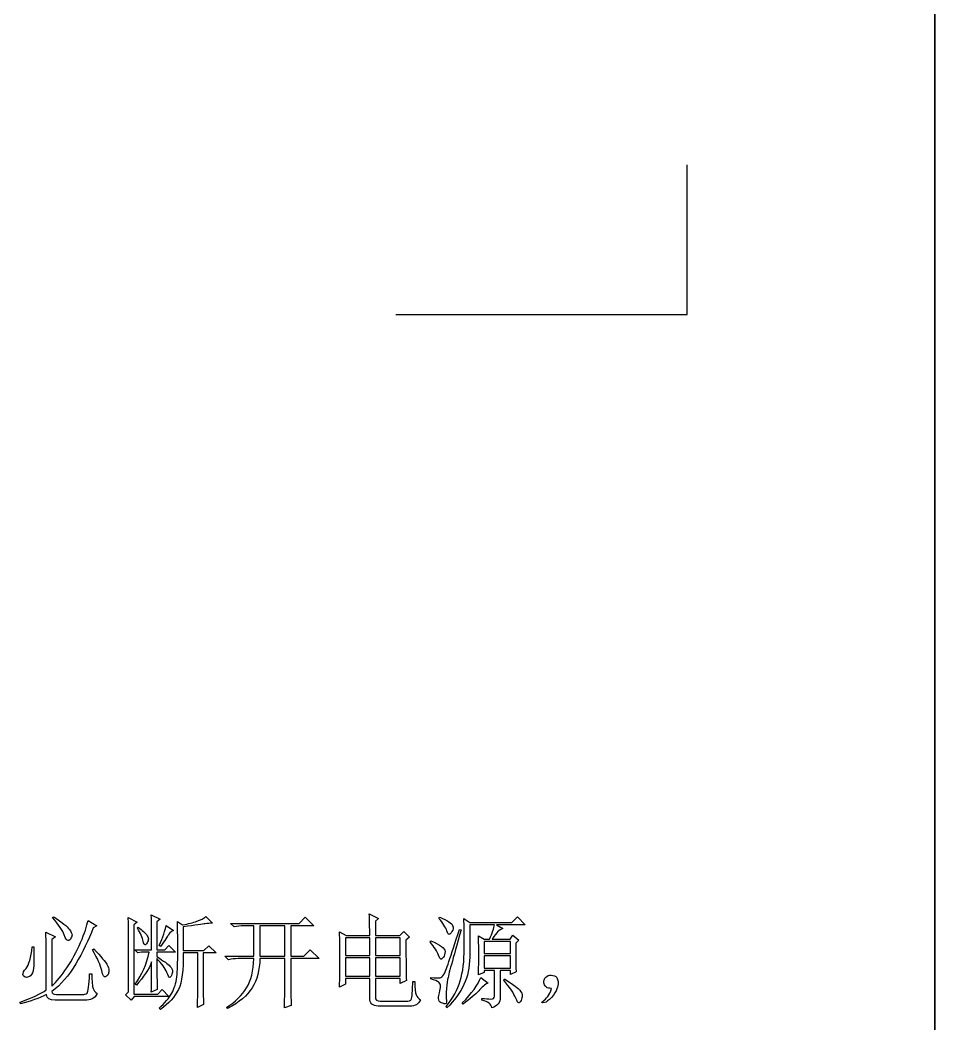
# Model space of a CAD drawing. Extents: x -45 to 645, y -160 to 467.
# Drawn here: x 384.62 to 400.13, y 158.73 to 175.76 of the extents above; entities that cross this region are included whole.
import ezdxf

# ---------------------------------------------------------------- set-up
doc = ezdxf.new("R2010")
doc.units = 0
doc.layers.add('layer 1', color=7, linetype='Continuous')

msp = doc.modelspace()

# ---------------------------------------------------------------- linework, layer by layer
at = {"color": 7, "lineweight": 35}
msp.add_line((400.132, 209.862), (400.132, 81.262), dxfattribs=at)
msp.add_line((400.132, 209.862), (400.132, 81.262), dxfattribs=at)
msp.add_line((400.132, 209.862), (400.132, 81.262), dxfattribs=at)
msp.add_line((400.132, 209.862), (400.132, 81.262), dxfattribs=at)
at = {"layer": 'layer 1', "color": 7, "lineweight": 9, "true_color": 0xffffff}
msp.add_open_spline([(400.131, 209.862), (400.131, 166.996), (400.131, 102.696), (400.131, 81.262)], degree=3, dxfattribs=at)
at = {"layer": 'layer 1', "color": 7, "lineweight": 25, "true_color": 0xffffff}
msp.add_open_spline([(390.993, 170.762), (390.993, 170.762), (395.932, 170.762), (395.932, 170.762), (395.932, 170.762), (395.932, 173.302), (395.932, 173.302)], degree=3, knots=[0, 0, 0, 0, 0.5, 0.5, 0.5, 1, 1, 1, 1], dxfattribs=at)
at = {"layer": 'layer 1', "color": 7, "true_color": 0xffffff}
for points, knots in [([(387.112, 159.602), (387.131, 159.546), (387.147, 159.519), (387.161, 159.519), (387.17, 159.519), (387.18, 159.53), (387.191, 159.553), (387.203, 159.576), (387.208, 159.599), (387.208, 159.621), (387.208, 159.65), (387.194, 159.68), (387.164, 159.711), (387.135, 159.743), (387.061, 159.796), (386.943, 159.87), (386.943, 159.87), (386.943, 159.946), (386.943, 159.946), (386.943, 159.946), (387.257, 159.946), (387.257, 159.946), (387.257, 159.946), (387.147, 160.057), (387.147, 160.057), (387.147, 160.057), (387.079, 159.987), (387.079, 159.987), (387.079, 159.987), (386.943, 159.987), (386.943, 159.987), (386.943, 159.987), (386.943, 160.458), (386.943, 160.458), (386.943, 160.458), (386.997, 160.505), (386.997, 160.505), (386.997, 160.505), (386.847, 160.581), (386.847, 160.581), (386.852, 160.424), (386.854, 160.226), (386.854, 159.987), (386.854, 159.987), (386.567, 159.987), (386.567, 159.987), (386.567, 159.987), (386.621, 159.932), (386.621, 159.932), (386.621, 159.932), (386.683, 159.946), (386.683, 159.946), (386.683, 159.946), (386.813, 159.946), (386.813, 159.946), (386.768, 159.743), (386.688, 159.563), (386.574, 159.401), (386.574, 159.401), (386.595, 159.389), (386.595, 159.389), (386.717, 159.521), (386.803, 159.651), (386.854, 159.78), (386.854, 159.569), (386.852, 159.399), (386.847, 159.27), (386.847, 159.27), (386.95, 159.313), (386.95, 159.313), (386.944, 159.427), (386.943, 159.602), (386.943, 159.837), (387.025, 159.754), (387.081, 159.674), (387.112, 159.602)], [0, 0, 0, 0, 0.04, 0.04, 0.04, 0.08, 0.08, 0.08, 0.12, 0.12, 0.12, 0.16, 0.16, 0.16, 0.2, 0.2, 0.2, 0.24, 0.24, 0.24, 0.28, 0.28, 0.28, 0.32, 0.32, 0.32, 0.36, 0.36, 0.36, 0.4, 0.4, 0.4, 0.44, 0.44, 0.44, 0.48, 0.48, 0.48, 0.52, 0.52, 0.52, 0.56, 0.56, 0.56, 0.6, 0.6, 0.6, 0.64, 0.64, 0.64, 0.68, 0.68, 0.68, 0.72, 0.72, 0.72, 0.76, 0.76, 0.76, 0.8, 0.8, 0.8, 0.84, 0.84, 0.84, 0.88, 0.88, 0.88, 0.92, 0.92, 0.92, 0.96, 0.96, 0.96, 1, 1, 1, 1]), ([(390.149, 160.228), (390.149, 160.228), (390.039, 160.292), (390.039, 160.292), (390.044, 160.153), (390.046, 160.001), (390.046, 159.837), (390.046, 159.671), (390.044, 159.51), (390.039, 159.353), (390.039, 159.353), (390.142, 159.401), (390.142, 159.401), (390.142, 159.401), (390.142, 159.498), (390.142, 159.498), (390.142, 159.498), (390.55, 159.498), (390.55, 159.498), (390.55, 159.498), (390.55, 159.168), (390.55, 159.168), (390.55, 159.076), (390.599, 159.031), (390.693, 159.031), (390.693, 159.031), (391.226, 159.031), (391.226, 159.031), (391.277, 159.031), (391.315, 159.039), (391.341, 159.055), (391.369, 159.071), (391.392, 159.098), (391.409, 159.135), (391.378, 159.158), (391.355, 159.188), (391.338, 159.223), (391.322, 159.26), (391.315, 159.336), (391.315, 159.45), (391.315, 159.45), (391.28, 159.451), (391.28, 159.451), (391.277, 159.318), (391.271, 159.23), (391.266, 159.186), (391.263, 159.142), (391.24, 159.117), (391.198, 159.113), (391.198, 159.113), (390.728, 159.114), (390.728, 159.114), (390.674, 159.114), (390.646, 159.138), (390.646, 159.189), (390.646, 159.189), (390.646, 159.498), (390.646, 159.498), (390.646, 159.498), (391.069, 159.498), (391.069, 159.498), (391.069, 159.498), (391.069, 159.415), (391.069, 159.415), (391.069, 159.415), (391.172, 159.463), (391.172, 159.463), (391.167, 159.556), (391.165, 159.786), (391.165, 160.152), (391.165, 160.152), (391.226, 160.202), (391.226, 160.202), (391.226, 160.202), (391.13, 160.299), (391.13, 160.299), (391.13, 160.299), (391.062, 160.228), (391.062, 160.228), (391.062, 160.228), (390.646, 160.228), (390.646, 160.228), (390.646, 160.228), (390.646, 160.47), (390.646, 160.47), (390.646, 160.47), (390.7, 160.518), (390.7, 160.518), (390.7, 160.518), (390.543, 160.594), (390.543, 160.594), (390.549, 160.484), (390.55, 160.362), (390.55, 160.228), (390.55, 160.228), (390.149, 160.228), (390.149, 160.228)], [0, 0, 0, 0, 0.03125, 0.03125, 0.03125, 0.0625, 0.0625, 0.0625, 0.09375, 0.09375, 0.09375, 0.125, 0.125, 0.125, 0.15625, 0.15625, 0.15625, 0.1875, 0.1875, 0.1875, 0.21875, 0.21875, 0.21875, 0.25, 0.25, 0.25, 0.28125, 0.28125, 0.28125, 0.3125, 0.3125, 0.3125, 0.34375, 0.34375, 0.34375, 0.375, 0.375, 0.375, 0.40625, 0.40625, 0.40625, 0.4375, 0.4375, 0.4375, 0.46875, 0.46875, 0.46875, 0.5, 0.5, 0.5, 0.53125, 0.53125, 0.53125, 0.5625, 0.5625, 0.5625, 0.59375, 0.59375, 0.59375, 0.625, 0.625, 0.625, 0.65625, 0.65625, 0.65625, 0.6875, 0.6875, 0.6875, 0.71875, 0.71875, 0.71875, 0.75, 0.75, 0.75, 0.78125, 0.78125, 0.78125, 0.8125, 0.8125, 0.8125, 0.84375, 0.84375, 0.84375, 0.875, 0.875, 0.875, 0.90625, 0.90625, 0.90625, 0.9375, 0.9375, 0.9375, 0.96875, 0.96875, 0.96875, 1, 1, 1, 1]), ([(384.624, 159.099), (384.624, 159.099), (384.631, 159.071), (384.631, 159.071), (384.803, 159.112), (384.95, 159.165), (385.074, 159.23), (385.074, 159.161), (385.121, 159.128), (385.217, 159.133), (385.217, 159.133), (385.715, 159.133), (385.715, 159.133), (385.82, 159.124), (385.891, 159.161), (385.933, 159.244), (385.896, 159.267), (385.872, 159.295), (385.862, 159.329), (385.849, 159.364), (385.842, 159.447), (385.837, 159.581), (385.837, 159.581), (385.802, 159.581), (385.802, 159.581), (385.794, 159.383), (385.779, 159.274), (385.759, 159.253), (385.738, 159.233), (385.711, 159.225), (385.68, 159.23), (385.68, 159.23), (385.243, 159.23), (385.243, 159.23), (385.189, 159.23), (385.161, 159.246), (385.161, 159.278), (385.317, 159.392), (385.451, 159.549), (385.568, 159.747), (385.683, 159.944), (385.783, 160.149), (385.865, 160.359), (385.865, 160.359), (385.926, 160.394), (385.926, 160.394), (385.926, 160.394), (385.776, 160.484), (385.776, 160.484), (385.757, 160.392), (385.715, 160.267), (385.65, 160.112), (385.584, 159.955), (385.507, 159.812), (385.418, 159.681), (385.329, 159.549), (385.243, 159.445), (385.161, 159.367), (385.161, 159.367), (385.161, 160.16), (385.161, 160.16), (385.161, 160.16), (385.222, 160.207), (385.222, 160.207), (385.222, 160.207), (385.06, 160.283), (385.06, 160.283), (385.064, 160.183), (385.067, 160.068), (385.067, 159.939), (385.067, 159.939), (385.067, 159.306), (385.067, 159.306), (384.976, 159.241), (384.828, 159.172), (384.624, 159.099)], [0, 0, 0, 0, 0.04, 0.04, 0.04, 0.08, 0.08, 0.08, 0.12, 0.12, 0.12, 0.16, 0.16, 0.16, 0.2, 0.2, 0.2, 0.24, 0.24, 0.24, 0.28, 0.28, 0.28, 0.32, 0.32, 0.32, 0.36, 0.36, 0.36, 0.4, 0.4, 0.4, 0.44, 0.44, 0.44, 0.48, 0.48, 0.48, 0.52, 0.52, 0.52, 0.56, 0.56, 0.56, 0.6, 0.6, 0.6, 0.64, 0.64, 0.64, 0.68, 0.68, 0.68, 0.72, 0.72, 0.72, 0.76, 0.76, 0.76, 0.8, 0.8, 0.8, 0.84, 0.84, 0.84, 0.88, 0.88, 0.88, 0.92, 0.92, 0.92, 0.96, 0.96, 0.96, 1, 1, 1, 1]), ([(385.373, 160.242), (385.395, 160.174), (385.418, 160.14), (385.437, 160.142), (385.458, 160.145), (385.474, 160.159), (385.486, 160.184), (385.497, 160.209), (385.504, 160.226), (385.504, 160.235), (385.504, 160.264), (385.486, 160.297), (385.455, 160.339), (385.423, 160.38), (385.338, 160.449), (385.196, 160.546), (385.196, 160.546), (385.175, 160.532), (385.175, 160.532), (385.28, 160.408), (385.346, 160.311), (385.373, 160.242)], [0, 0, 0, 0, 0.142857, 0.142857, 0.142857, 0.285714, 0.285714, 0.285714, 0.428571, 0.428571, 0.428571, 0.571429, 0.571429, 0.571429, 0.714286, 0.714286, 0.714286, 0.857143, 0.857143, 0.857143, 1, 1, 1, 1]), ([(386.41, 159.223), (386.41, 159.223), (386.506, 159.133), (386.506, 159.133), (386.506, 159.133), (386.56, 159.195), (386.56, 159.195), (386.56, 159.195), (387.147, 159.195), (387.147, 159.195), (387.147, 159.195), (387.032, 159.311), (387.032, 159.311), (387.032, 159.311), (386.957, 159.235), (386.957, 159.235), (386.957, 159.235), (386.553, 159.235), (386.553, 159.235), (386.553, 159.235), (386.553, 160.408), (386.553, 160.408), (386.553, 160.408), (386.607, 160.456), (386.607, 160.456), (386.607, 160.456), (386.457, 160.532), (386.457, 160.532), (386.462, 160.292), (386.464, 160.121), (386.464, 160.015), (386.464, 160.015), (386.464, 159.271), (386.464, 159.271), (386.464, 159.271), (386.41, 159.223), (386.41, 159.223)], [0, 0, 0, 0, 0.083333, 0.083333, 0.083333, 0.166667, 0.166667, 0.166667, 0.25, 0.25, 0.25, 0.333333, 0.333333, 0.333333, 0.416667, 0.416667, 0.416667, 0.5, 0.5, 0.5, 0.583333, 0.583333, 0.583333, 0.666667, 0.666667, 0.666667, 0.75, 0.75, 0.75, 0.833333, 0.833333, 0.833333, 0.916667, 0.916667, 0.916667, 1, 1, 1, 1]), ([(387.734, 159.057), (387.728, 159.195), (387.727, 159.288), (387.727, 159.339), (387.727, 159.339), (387.727, 159.932), (387.727, 159.932), (387.727, 159.932), (387.945, 159.932), (387.945, 159.932), (387.945, 159.932), (387.823, 160.056), (387.823, 160.056), (387.823, 160.056), (387.741, 159.973), (387.741, 159.973), (387.741, 159.973), (387.386, 159.973), (387.386, 159.973), (387.386, 159.973), (387.386, 160.375), (387.386, 160.375), (387.596, 160.401), (387.72, 160.421), (387.762, 160.429), (387.802, 160.433), (387.842, 160.436), (387.884, 160.436), (387.884, 160.436), (387.774, 160.553), (387.774, 160.553), (387.739, 160.521), (387.686, 160.493), (387.62, 160.47), (387.556, 160.447), (387.475, 160.428), (387.379, 160.408), (387.379, 160.408), (387.29, 160.465), (387.29, 160.465), (387.295, 160.313), (387.297, 160.144), (387.297, 159.957), (387.297, 159.772), (387.292, 159.627), (387.28, 159.526), (387.269, 159.424), (387.239, 159.332), (387.194, 159.249), (387.149, 159.167), (387.079, 159.082), (386.983, 158.995), (386.983, 158.995), (387.004, 158.974), (387.004, 158.974), (387.145, 159.075), (387.246, 159.188), (387.308, 159.311), (387.369, 159.436), (387.395, 159.643), (387.386, 159.932), (387.386, 159.932), (387.638, 159.932), (387.638, 159.932), (387.638, 159.578), (387.636, 159.27), (387.631, 159.009), (387.631, 159.009), (387.734, 159.057), (387.734, 159.057)], [0, 0, 0, 0, 0.043478, 0.043478, 0.043478, 0.086957, 0.086957, 0.086957, 0.130435, 0.130435, 0.130435, 0.173913, 0.173913, 0.173913, 0.217391, 0.217391, 0.217391, 0.26087, 0.26087, 0.26087, 0.304348, 0.304348, 0.304348, 0.347826, 0.347826, 0.347826, 0.391304, 0.391304, 0.391304, 0.434783, 0.434783, 0.434783, 0.478261, 0.478261, 0.478261, 0.521739, 0.521739, 0.521739, 0.565217, 0.565217, 0.565217, 0.608696, 0.608696, 0.608696, 0.652174, 0.652174, 0.652174, 0.695652, 0.695652, 0.695652, 0.73913, 0.73913, 0.73913, 0.782609, 0.782609, 0.782609, 0.826087, 0.826087, 0.826087, 0.869565, 0.869565, 0.869565, 0.913043, 0.913043, 0.913043, 0.956522, 0.956522, 0.956522, 1, 1, 1, 1]), ([(386.983, 160.057), (386.983, 160.057), (387.004, 160.043), (387.004, 160.043), (387.077, 160.149), (387.124, 160.218), (387.147, 160.249), (387.17, 160.283), (387.194, 160.302), (387.222, 160.313), (387.222, 160.313), (387.1, 160.401), (387.1, 160.401), (387.086, 160.318), (387.047, 160.204), (386.983, 160.057)], [0, 0, 0, 0, 0.2, 0.2, 0.2, 0.4, 0.4, 0.4, 0.6, 0.6, 0.6, 0.8, 0.8, 0.8, 1, 1, 1, 1]), ([(389.691, 159.837), (389.691, 159.837), (389.541, 159.988), (389.541, 159.988), (389.541, 159.988), (389.433, 159.877), (389.433, 159.877), (389.433, 159.877), (389.214, 159.877), (389.214, 159.877), (389.214, 159.877), (389.214, 160.394), (389.214, 160.394), (389.214, 160.394), (389.602, 160.394), (389.602, 160.394), (389.602, 160.394), (389.459, 160.539), (389.459, 160.539), (389.459, 160.539), (389.357, 160.435), (389.357, 160.435), (389.357, 160.435), (388.191, 160.435), (388.191, 160.435), (388.191, 160.435), (388.252, 160.373), (388.252, 160.373), (388.301, 160.387), (388.357, 160.394), (388.416, 160.394), (388.416, 160.394), (388.586, 160.394), (388.586, 160.394), (388.586, 160.394), (388.586, 159.877), (388.586, 159.877), (388.586, 159.877), (388.095, 159.877), (388.095, 159.877), (388.095, 159.877), (388.156, 159.816), (388.156, 159.816), (388.207, 159.83), (388.261, 159.837), (388.32, 159.837), (388.32, 159.837), (388.586, 159.837), (388.586, 159.837), (388.582, 159.63), (388.54, 159.464), (388.463, 159.339), (388.387, 159.216), (388.273, 159.105), (388.123, 159.009), (388.123, 159.009), (388.142, 158.988), (388.142, 158.988), (388.338, 159.094), (388.477, 159.212), (388.559, 159.343), (388.64, 159.475), (388.683, 159.639), (388.689, 159.837), (388.689, 159.837), (389.111, 159.837), (389.111, 159.837), (389.111, 159.837), (389.111, 159.353), (389.111, 159.353), (389.111, 159.258), (389.109, 159.14), (389.104, 159.002), (389.104, 159.002), (389.221, 159.043), (389.221, 159.043), (389.216, 159.126), (389.214, 159.21), (389.214, 159.299), (389.214, 159.299), (389.214, 159.837), (389.214, 159.837), (389.214, 159.837), (389.691, 159.837), (389.691, 159.837)], [0, 0, 0, 0, 0.035714, 0.035714, 0.035714, 0.071429, 0.071429, 0.071429, 0.107143, 0.107143, 0.107143, 0.142857, 0.142857, 0.142857, 0.178571, 0.178571, 0.178571, 0.214286, 0.214286, 0.214286, 0.25, 0.25, 0.25, 0.285714, 0.285714, 0.285714, 0.321429, 0.321429, 0.321429, 0.357143, 0.357143, 0.357143, 0.392857, 0.392857, 0.392857, 0.428571, 0.428571, 0.428571, 0.464286, 0.464286, 0.464286, 0.5, 0.5, 0.5, 0.535714, 0.535714, 0.535714, 0.571429, 0.571429, 0.571429, 0.607143, 0.607143, 0.607143, 0.642857, 0.642857, 0.642857, 0.678571, 0.678571, 0.678571, 0.714286, 0.714286, 0.714286, 0.75, 0.75, 0.75, 0.785714, 0.785714, 0.785714, 0.821429, 0.821429, 0.821429, 0.857143, 0.857143, 0.857143, 0.892857, 0.892857, 0.892857, 0.928571, 0.928571, 0.928571, 0.964286, 0.964286, 0.964286, 1, 1, 1, 1]), ([(389.111, 160.394), (389.111, 160.394), (389.111, 159.877), (389.111, 159.877), (389.111, 159.877), (388.689, 159.877), (388.689, 159.877), (388.689, 159.877), (388.689, 160.394), (388.689, 160.394), (388.689, 160.394), (389.111, 160.394), (389.111, 160.394)], [0, 0, 0, 0, 0.25, 0.25, 0.25, 0.5, 0.5, 0.5, 0.75, 0.75, 0.75, 1, 1, 1, 1]), ([(391.724, 160.518), (391.792, 160.437), (391.837, 160.364), (391.86, 160.306), (391.869, 160.269), (391.882, 160.249), (391.902, 160.249), (391.91, 160.249), (391.924, 160.265), (391.945, 160.295), (391.966, 160.325), (391.97, 160.359), (391.956, 160.398), (391.942, 160.437), (391.868, 160.484), (391.738, 160.539), (391.738, 160.539), (391.724, 160.518), (391.724, 160.518)], [0, 0, 0, 0, 0.166667, 0.166667, 0.166667, 0.333333, 0.333333, 0.333333, 0.5, 0.5, 0.5, 0.666667, 0.666667, 0.666667, 0.833333, 0.833333, 0.833333, 1, 1, 1, 1]), ([(392.488, 159.6), (392.488, 159.6), (392.488, 159.636), (392.488, 159.636), (392.488, 159.636), (392.665, 159.636), (392.665, 159.636), (392.665, 159.636), (392.665, 159.202), (392.665, 159.202), (392.665, 159.165), (392.644, 159.149), (392.604, 159.151), (392.563, 159.152), (392.513, 159.156), (392.453, 159.161), (392.453, 159.161), (392.453, 159.133), (392.453, 159.133), (392.558, 159.11), (392.612, 159.066), (392.618, 159.002), (392.717, 159.031), (392.764, 159.089), (392.761, 159.181), (392.761, 159.181), (392.761, 159.636), (392.761, 159.636), (392.761, 159.636), (392.937, 159.636), (392.937, 159.636), (392.937, 159.636), (392.937, 159.567), (392.937, 159.567), (392.937, 159.567), (393.033, 159.614), (393.033, 159.614), (393.028, 159.652), (393.026, 159.812), (393.026, 160.098), (393.026, 160.098), (393.08, 160.147), (393.08, 160.147), (393.08, 160.147), (392.979, 160.237), (392.979, 160.237), (392.979, 160.237), (392.932, 160.167), (392.932, 160.167), (392.932, 160.167), (392.625, 160.167), (392.625, 160.167), (392.67, 160.232), (392.703, 160.274), (392.722, 160.295), (392.743, 160.315), (392.771, 160.332), (392.808, 160.346), (392.808, 160.346), (392.7, 160.408), (392.7, 160.408), (392.7, 160.408), (393.183, 160.408), (393.183, 160.408), (393.183, 160.408), (393.054, 160.546), (393.054, 160.546), (393.054, 160.546), (392.958, 160.449), (392.958, 160.449), (392.958, 160.449), (392.249, 160.449), (392.249, 160.449), (392.249, 160.449), (392.146, 160.519), (392.146, 160.519), (392.151, 160.399), (392.153, 160.23), (392.153, 160.011), (392.153, 159.794), (392.13, 159.609), (392.085, 159.461), (392.04, 159.311), (391.961, 159.165), (391.846, 159.024), (391.846, 159.024), (391.86, 159.002), (391.86, 159.002), (391.987, 159.126), (392.083, 159.258), (392.146, 159.396), (392.211, 159.533), (392.244, 159.689), (392.246, 159.863), (392.247, 160.038), (392.249, 160.219), (392.249, 160.408), (392.249, 160.408), (392.665, 160.408), (392.665, 160.408), (392.656, 160.354), (392.628, 160.272), (392.583, 160.167), (392.583, 160.167), (392.488, 160.167), (392.488, 160.167), (392.488, 160.167), (392.392, 160.223), (392.392, 160.223), (392.398, 160.112), (392.399, 160.004), (392.399, 159.898), (392.399, 159.793), (392.398, 159.68), (392.392, 159.56), (392.392, 159.56), (392.488, 159.6), (392.488, 159.6)], [0, 0, 0, 0, 0.025641, 0.025641, 0.025641, 0.051282, 0.051282, 0.051282, 0.076923, 0.076923, 0.076923, 0.102564, 0.102564, 0.102564, 0.128205, 0.128205, 0.128205, 0.153846, 0.153846, 0.153846, 0.179487, 0.179487, 0.179487, 0.205128, 0.205128, 0.205128, 0.230769, 0.230769, 0.230769, 0.25641, 0.25641, 0.25641, 0.282051, 0.282051, 0.282051, 0.307692, 0.307692, 0.307692, 0.333333, 0.333333, 0.333333, 0.358974, 0.358974, 0.358974, 0.384615, 0.384615, 0.384615, 0.410256, 0.410256, 0.410256, 0.435897, 0.435897, 0.435897, 0.461538, 0.461538, 0.461538, 0.487179, 0.487179, 0.487179, 0.512821, 0.512821, 0.512821, 0.538462, 0.538462, 0.538462, 0.564103, 0.564103, 0.564103, 0.589744, 0.589744, 0.589744, 0.615385, 0.615385, 0.615385, 0.641026, 0.641026, 0.641026, 0.666667, 0.666667, 0.666667, 0.692308, 0.692308, 0.692308, 0.717949, 0.717949, 0.717949, 0.74359, 0.74359, 0.74359, 0.769231, 0.769231, 0.769231, 0.794872, 0.794872, 0.794872, 0.820513, 0.820513, 0.820513, 0.846154, 0.846154, 0.846154, 0.871795, 0.871795, 0.871795, 0.897436, 0.897436, 0.897436, 0.923077, 0.923077, 0.923077, 0.948718, 0.948718, 0.948718, 0.974359, 0.974359, 0.974359, 1, 1, 1, 1]), ([(386.614, 160.354), (386.665, 160.265), (386.696, 160.193), (386.71, 160.133), (386.719, 160.091), (386.731, 160.07), (386.745, 160.07), (386.749, 160.07), (386.759, 160.082), (386.775, 160.105), (386.791, 160.128), (386.799, 160.151), (386.799, 160.174), (386.799, 160.193), (386.787, 160.216), (386.764, 160.246), (386.742, 160.276), (386.696, 160.316), (386.628, 160.368), (386.628, 160.368), (386.614, 160.354), (386.614, 160.354)], [0, 0, 0, 0, 0.142857, 0.142857, 0.142857, 0.285714, 0.285714, 0.285714, 0.428571, 0.428571, 0.428571, 0.571429, 0.571429, 0.571429, 0.714286, 0.714286, 0.714286, 0.857143, 0.857143, 0.857143, 1, 1, 1, 1]), ([(392.071, 160.332), (391.921, 159.863), (391.834, 159.609), (391.809, 159.57), (391.785, 159.532), (391.762, 159.51), (391.741, 159.509), (391.72, 159.507), (391.669, 159.51), (391.587, 159.519), (391.587, 159.519), (391.587, 159.491), (391.587, 159.491), (391.656, 159.473), (391.699, 159.456), (391.72, 159.436), (391.741, 159.419), (391.752, 159.396), (391.752, 159.367), (391.752, 159.339), (391.745, 159.304), (391.731, 159.258), (391.722, 159.225), (391.717, 159.193), (391.717, 159.161), (391.717, 159.124), (391.732, 159.099), (391.762, 159.089), (391.792, 159.076), (391.813, 159.071), (391.827, 159.071), (391.844, 159.071), (391.853, 159.08), (391.853, 159.099), (391.849, 159.131), (391.848, 159.188), (391.849, 159.27), (391.853, 159.353), (391.86, 159.426), (391.87, 159.484), (391.882, 159.544), (391.958, 159.824), (392.099, 160.325), (392.099, 160.325), (392.071, 160.332), (392.071, 160.332)], [0, 0, 0, 0, 0.066667, 0.066667, 0.066667, 0.133333, 0.133333, 0.133333, 0.2, 0.2, 0.2, 0.266667, 0.266667, 0.266667, 0.333333, 0.333333, 0.333333, 0.4, 0.4, 0.4, 0.466667, 0.466667, 0.466667, 0.533333, 0.533333, 0.533333, 0.6, 0.6, 0.6, 0.666667, 0.666667, 0.666667, 0.733333, 0.733333, 0.733333, 0.8, 0.8, 0.8, 0.866667, 0.866667, 0.866667, 0.933333, 0.933333, 0.933333, 1, 1, 1, 1]), ([(390.55, 160.188), (390.55, 160.188), (390.55, 159.89), (390.55, 159.89), (390.55, 159.89), (390.142, 159.89), (390.142, 159.89), (390.142, 159.89), (390.142, 160.188), (390.142, 160.188), (390.142, 160.188), (390.55, 160.188), (390.55, 160.188)], [0, 0, 0, 0, 0.25, 0.25, 0.25, 0.5, 0.5, 0.5, 0.75, 0.75, 0.75, 1, 1, 1, 1]), ([(391.069, 160.188), (391.069, 160.188), (391.069, 159.89), (391.069, 159.89), (391.069, 159.89), (390.646, 159.89), (390.646, 159.89), (390.646, 159.89), (390.646, 160.188), (390.646, 160.188), (390.646, 160.188), (391.069, 160.188), (391.069, 160.188)], [0, 0, 0, 0, 0.25, 0.25, 0.25, 0.5, 0.5, 0.5, 0.75, 0.75, 0.75, 1, 1, 1, 1]), ([(391.573, 160.119), (391.647, 160.031), (391.694, 159.957), (391.717, 159.898), (391.731, 159.851), (391.745, 159.828), (391.758, 159.828), (391.767, 159.828), (391.781, 159.838), (391.799, 159.86), (391.816, 159.881), (391.827, 159.914), (391.827, 159.96), (391.827, 160.006), (391.746, 160.066), (391.587, 160.14), (391.587, 160.14), (391.573, 160.119), (391.573, 160.119)], [0, 0, 0, 0, 0.166667, 0.166667, 0.166667, 0.333333, 0.333333, 0.333333, 0.5, 0.5, 0.5, 0.666667, 0.666667, 0.666667, 0.833333, 0.833333, 0.833333, 1, 1, 1, 1]), ([(392.937, 160.126), (392.937, 160.126), (392.937, 159.925), (392.937, 159.925), (392.937, 159.925), (392.488, 159.925), (392.488, 159.925), (392.488, 159.925), (392.488, 160.126), (392.488, 160.126), (392.488, 160.126), (392.937, 160.126), (392.937, 160.126)], [0, 0, 0, 0, 0.25, 0.25, 0.25, 0.5, 0.5, 0.5, 0.75, 0.75, 0.75, 1, 1, 1, 1]), ([(384.725, 159.671), (384.688, 159.625), (384.671, 159.59), (384.671, 159.567), (384.671, 159.558), (384.676, 159.547), (384.688, 159.537), (384.699, 159.525), (384.714, 159.519), (384.732, 159.519), (384.751, 159.519), (384.774, 159.528), (384.8, 159.546), (384.828, 159.565), (384.845, 159.609), (384.852, 159.678), (384.858, 159.747), (384.859, 159.867), (384.856, 160.036), (384.856, 160.036), (384.828, 160.036), (384.828, 160.036), (384.809, 159.853), (384.775, 159.731), (384.725, 159.671)], [0, 0, 0, 0, 0.125, 0.125, 0.125, 0.25, 0.25, 0.25, 0.375, 0.375, 0.375, 0.5, 0.5, 0.5, 0.625, 0.625, 0.625, 0.75, 0.75, 0.75, 0.875, 0.875, 0.875, 1, 1, 1, 1]), ([(386.008, 159.636), (386.026, 159.549), (386.047, 159.512), (386.073, 159.526), (386.097, 159.539), (386.113, 159.558), (386.12, 159.581), (386.127, 159.604), (386.13, 159.621), (386.13, 159.636), (386.131, 159.664), (386.118, 159.697), (386.096, 159.74), (386.073, 159.78), (385.998, 159.868), (385.872, 160.001), (385.872, 160.001), (385.851, 159.988), (385.851, 159.988), (385.937, 159.837), (385.989, 159.718), (386.008, 159.636)], [0, 0, 0, 0, 0.142857, 0.142857, 0.142857, 0.285714, 0.285714, 0.285714, 0.428571, 0.428571, 0.428571, 0.571429, 0.571429, 0.571429, 0.714286, 0.714286, 0.714286, 0.857143, 0.857143, 0.857143, 1, 1, 1, 1]), ([(392.937, 159.884), (392.937, 159.884), (392.937, 159.676), (392.937, 159.676), (392.937, 159.676), (392.488, 159.676), (392.488, 159.676), (392.488, 159.676), (392.488, 159.884), (392.488, 159.884), (392.488, 159.884), (392.937, 159.884), (392.937, 159.884)], [0, 0, 0, 0, 0.25, 0.25, 0.25, 0.5, 0.5, 0.5, 0.75, 0.75, 0.75, 1, 1, 1, 1]), ([(390.55, 159.849), (390.55, 159.849), (390.55, 159.539), (390.55, 159.539), (390.55, 159.539), (390.142, 159.539), (390.142, 159.539), (390.142, 159.539), (390.142, 159.849), (390.142, 159.849), (390.142, 159.849), (390.55, 159.849), (390.55, 159.849)], [0, 0, 0, 0, 0.25, 0.25, 0.25, 0.5, 0.5, 0.5, 0.75, 0.75, 0.75, 1, 1, 1, 1]), ([(391.069, 159.849), (391.069, 159.849), (391.069, 159.539), (391.069, 159.539), (391.069, 159.539), (390.646, 159.539), (390.646, 159.539), (390.646, 159.539), (390.646, 159.849), (390.646, 159.849), (390.646, 159.849), (391.069, 159.849), (391.069, 159.849)], [0, 0, 0, 0, 0.25, 0.25, 0.25, 0.5, 0.5, 0.5, 0.75, 0.75, 0.75, 1, 1, 1, 1]), ([(393.491, 159.114), (393.477, 159.103), (393.47, 159.098), (393.47, 159.092), (393.47, 159.087), (393.486, 159.087), (393.515, 159.092), (393.545, 159.098), (393.583, 159.126), (393.631, 159.179), (393.68, 159.232), (393.709, 159.279), (393.723, 159.323), (393.737, 159.366), (393.744, 159.401), (393.744, 159.429), (393.744, 159.452), (393.739, 159.477), (393.73, 159.502), (393.721, 159.526), (393.697, 159.544), (393.655, 159.553), (393.615, 159.562), (393.58, 159.556), (393.552, 159.535), (393.526, 159.516), (393.51, 159.494), (393.505, 159.473), (393.5, 159.452), (393.501, 159.431), (393.508, 159.408), (393.515, 159.385), (393.528, 159.367), (393.545, 159.353), (393.564, 159.339), (393.594, 159.332), (393.634, 159.332), (393.617, 159.272), (393.594, 159.226), (393.569, 159.195), (393.543, 159.163), (393.517, 159.136), (393.491, 159.114)], [0, 0, 0, 0, 0.071429, 0.071429, 0.071429, 0.142857, 0.142857, 0.142857, 0.214286, 0.214286, 0.214286, 0.285714, 0.285714, 0.285714, 0.357143, 0.357143, 0.357143, 0.428571, 0.428571, 0.428571, 0.5, 0.5, 0.5, 0.571429, 0.571429, 0.571429, 0.642857, 0.642857, 0.642857, 0.714286, 0.714286, 0.714286, 0.785714, 0.785714, 0.785714, 0.857143, 0.857143, 0.857143, 0.928571, 0.928571, 0.928571, 1, 1, 1, 1]), ([(392.12, 159.085), (392.12, 159.085), (392.132, 159.064), (392.132, 159.064), (392.251, 159.152), (392.34, 159.226), (392.399, 159.292), (392.453, 159.355), (392.506, 159.399), (392.556, 159.422), (392.556, 159.422), (392.433, 159.519), (392.433, 159.519), (392.387, 159.391), (392.282, 159.246), (392.12, 159.085)], [0, 0, 0, 0, 0.2, 0.2, 0.2, 0.4, 0.4, 0.4, 0.6, 0.6, 0.6, 0.8, 0.8, 0.8, 1, 1, 1, 1]), ([(393.026, 159.168), (393.049, 159.112), (393.068, 159.085), (393.08, 159.085), (393.091, 159.085), (393.101, 159.099), (393.115, 159.129), (393.129, 159.159), (393.136, 159.186), (393.136, 159.209), (393.136, 159.237), (393.124, 159.267), (393.098, 159.299), (393.073, 159.33), (392.986, 159.394), (392.836, 159.491), (392.836, 159.491), (392.822, 159.47), (392.822, 159.47), (392.927, 159.346), (392.995, 159.246), (393.026, 159.168)], [0, 0, 0, 0, 0.142857, 0.142857, 0.142857, 0.285714, 0.285714, 0.285714, 0.428571, 0.428571, 0.428571, 0.571429, 0.571429, 0.571429, 0.714286, 0.714286, 0.714286, 0.857143, 0.857143, 0.857143, 1, 1, 1, 1])]:
    msp.add_open_spline(points, degree=3, knots=knots, dxfattribs=at)

doc.saveas('drawing.dxf')
